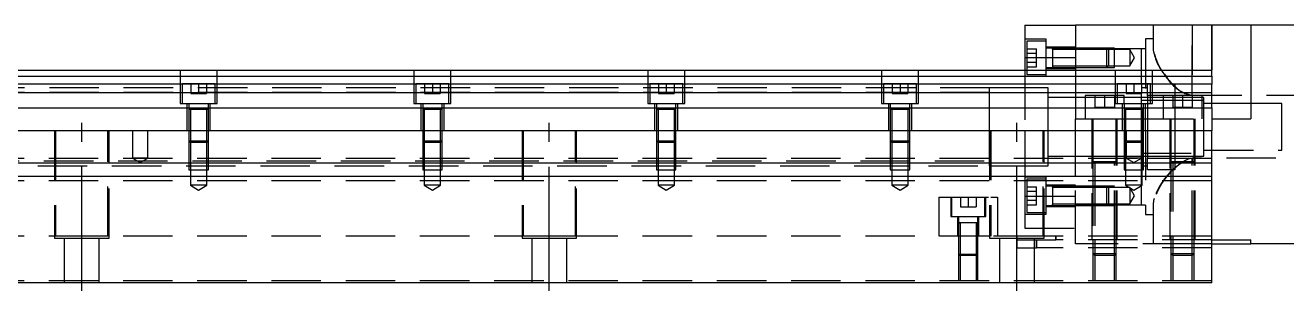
# Model space of a CAD drawing. Extents: x -20 to 1046, y -280 to 102.
# Drawn here: x 515.5 to 839.2, y -239 to -171 of the extents above; entities that cross this region are included whole.
import ezdxf

# ---------------------------------------------------------------- set-up
doc = ezdxf.new("R2010")
doc.units = 0
doc.linetypes.add('CENTER', pattern=[50.8, 31.75, -6.35, 6.35, -6.35])
doc.linetypes.add('DASHED', pattern=[19.05, 12.7, -6.35])
doc.layers.get('0').update_dxf_attribs({"linetype": 'CONTINUOUS'})
doc.layers.add('CENTER', color=1, linetype='CENTER')

msp = doc.modelspace()

# ---------------------------------------------------------------- linework, layer by layer
at = {"color": 7, "linetype": 'CONTINUOUS'}
for p, q in [((772, -171.03), (785, -171.03)), ((772, -171.03), (772, -179.24658)), ((820, -171.03), (785, -171.03)), ((785, -171.03), (785, -182.53)), ((820, -182.53), (820, -171.03)), ((830, -171.03), (820, -171.03)), ((830, -171.03), (830, -195.03)), ((865.5, -171.03), (830, -171.03)), ((772, -179.24658), (785, -179.24658)), ((772, -179.24658), (772, -182.53)), ((503.5, -182.53), (820, -182.53)), ((503.5, -184.069608), (820, -184.069608)), ((820, -184.069608), (820, -182.53)), ((820, -184.069608), (820, -186.15154)), ((820, -186.15154), (503.5, -186.15154)), ((820, -188.366666), (820, -186.15154)), ((820, -188.366666), (503.5, -188.366666)), ((820, -192.211934), (820, -188.366666)), ((503.5, -192.211934), (820, -192.211934)), ((820, -192.211934), (820, -198.03)), ((820, -195.03), (830, -195.03)), ((820, -198.03), (0, -198.03)), ((820, -206.33), (820, -198.03)), ((820, -206.33), (0, -206.33)), ((820, -209.73), (820, -206.33)), ((820, -209.73), (0, -209.73)), ((820, -237.03), (820, -209.73)), ((820, -226.03), (830, -226.03)), ((830, -227.03), (830, -226.03)), ((820, -227.03), (830, -227.03)), ((877.5, -227.03), (830, -227.03)), ((820, -237.03), (0, -237.03))]:
    msp.add_line(p, q, dxfattribs=at)
at = {"color": 3, "linetype": 'DASHED'}
for p, q in [((805, -171.03), (805, -177.402214)), ((815, -188.952252), (815, -171.03)), ((815, -171.03), (815, -188.952252)), ((820, -171.03), (820, -182.53)), ((777.5, -174.60233), (772, -174.60233)), ((777.5, -179.35233), (777.5, -174.60233)), ((803, -174.53), (803, -191.03)), ((805, -174.53), (803, -174.53)), ((772.5, -175.10233), (772.5, -179.35233)), ((777.5, -175.10233), (772.5, -175.10233)), ((772.5, -177.04293), (775, -177.04293)), ((775, -178.19763), (775, -177.04293)), ((785, -176.60233), (777.5, -176.60233)), ((779.1, -176.85233), (777.5, -176.85233)), ((779.1, -176.85233), (779.095, -176.85233)), ((779.1, -176.852326), (779.1, -176.853182)), ((779.1, -176.85233), (779.1, -177.10978)), ((779.1, -177.109798), (779.1, -176.85233)), ((784.99998, -176.85233), (779.1, -176.85233)), ((779.105, -176.85233), (779.1, -176.85233)), ((779.1, -177.10978), (779.1, -179.35233)), ((784.99998, -177.25233), (779.1, -177.25233)), ((793.1, -176.85233), (785, -176.85233)), ((793.100006, -176.852336), (785, -176.852336)), ((793.27767, -177.03), (785, -177.03)), ((793.5, -177.25233), (785, -177.25233)), ((793.1, -179.35233), (793.1, -176.85233)), ((793.5, -177.25233), (793.1, -176.85233)), ((795, -176.852336), (793.10002, -176.852336)), ((795, -177.03), (793.27767, -177.03)), ((793.5, -177.25233), (793.5, -181.45233)), ((795, -177.25233), (793.50002, -177.25233)), ((795, -181.852326), (795, -176.852336)), ((802, -177.03), (795, -177.03)), ((799, -177.25233), (795, -177.25233)), ((799, -177.25233), (799, -181.45233)), ((800.212436, -179.35233), (799, -177.25233)), ((802, -186.03), (802, -177.03)), ((803, -177.03), (802, -177.03)), ((772.5, -178.19763), (775, -178.19763)), ((772.5, -179.35233), (772.5, -182.53)), ((772.5, -180.507032), (775, -180.507032)), ((775, -180.507032), (775, -178.19763)), ((775, -181.661732), (775, -180.507032)), ((777.5, -184.10233), (777.5, -179.35233)), ((779.1, -179.2023), (779.1, -179.48317)), ((779.1, -179.35233), (779.1, -181.119324)), ((779.1, -181.119324), (779.1, -181.594932)), ((779.1, -181.119328), (779.1, -181.852336)), ((793.1, -181.85233), (793.1, -179.35233)), ((799, -181.45233), (800.212436, -179.35233)), ((555.25, -182.53), (555.25, -191.03)), ((564.75, -191.03), (564.75, -182.53)), ((615.25, -182.53), (615.25, -191.03)), ((624.75, -191.03), (624.75, -182.53)), ((675.25, -182.53), (675.25, -191.03)), ((684.75, -191.03), (684.75, -182.53)), ((735.25, -182.53), (735.25, -191.03)), ((744.75, -191.03), (744.75, -182.53)), ((772, -182.53), (772, -198.03)), ((772, -184.10233), (777.5, -184.10233)), ((772.5, -181.661732), (775, -181.661732)), ((772.5, -182.53), (772.5, -183.60233)), ((772.5, -183.60233), (777.5, -183.60233)), ((777.5, -181.85233), (779.1, -181.85233)), ((777.5, -182.10233), (785, -182.10233)), ((779.095, -181.85233), (779.1, -181.85233)), ((779.1, -181.45233), (784.99998, -181.45233)), ((779.1, -181.594932), (779.1, -181.85233)), ((779.1, -181.85233), (784.99998, -181.85233)), ((779.1, -181.85233), (779.105, -181.85233)), ((785, -181.45233), (793.5, -181.45233)), ((785, -181.852326), (793.1, -181.852326)), ((785, -181.85233), (793.1, -181.85233)), ((785, -182.53), (785, -195.03)), ((793.1, -181.85233), (793.5, -181.45233)), ((793.10002, -181.852326), (795, -181.852326)), ((793.50002, -181.45233), (795, -181.45233)), ((795, -181.45233), (799, -181.45233)), ((795.25, -182.53), (795.25, -191.03)), ((804.75, -191.03), (804.75, -182.53)), ((763, -187.03), (503.5, -187.03)), ((564.25, -186.03), (555.75, -186.03)), ((555.75, -186.03), (555.75, -191.03)), ((558, -186.03), (558, -188.53)), ((560, -186.03), (560, -188.53)), ((562, -186.03), (562, -188.53)), ((564.25, -191.03), (564.25, -186.03)), ((624.25, -186.03), (615.75, -186.03)), ((615.75, -186.03), (615.75, -191.03)), ((618, -186.03), (618, -188.53)), ((620, -186.03), (620, -188.53)), ((622, -186.03), (622, -188.53)), ((624.25, -191.03), (624.25, -186.03)), ((684.25, -186.03), (675.75, -186.03)), ((675.75, -186.03), (675.75, -191.03)), ((678, -186.03), (678, -188.53)), ((680, -186.03), (680, -188.53)), ((682, -186.03), (682, -188.53)), ((684.25, -191.03), (684.25, -186.03)), ((744.25, -186.03), (735.75, -186.03)), ((735.75, -186.03), (735.75, -191.03)), ((738, -186.03), (738, -188.53)), ((740, -186.03), (740, -188.53)), ((742, -186.03), (742, -188.53)), ((744.25, -191.03), (744.25, -186.03)), ((763, -187.03), (762.995, -187.03)), ((763, -187.030502), (763, -187.03)), ((772, -187.03), (763, -187.03)), ((763.005, -187.03), (763, -187.03)), ((763, -197.230066), (763, -187.030502)), ((778, -187.03), (772, -187.03)), ((778, -197.03), (778, -187.03)), ((804.25, -186.03), (795.75, -186.03)), ((795.75, -186.03), (795.75, -191.03)), ((798, -186.03), (798, -188.53)), ((800, -186.03), (800, -188.53)), ((802, -186.03), (802, -188.53)), ((803.5, -187.03), (802, -187.03)), ((803.5, -189.03), (803.5, -186.03)), ((804.25, -186.03), (810.5, -186.03)), ((804.25, -191.03), (804.25, -186.03)), ((810.5, -186.03), (810.5, -189.03)), ((763, -188.28), (25, -188.28)), ((558, -188.53), (560, -188.53)), ((560, -188.53), (562, -188.53)), ((618, -188.53), (620, -188.53)), ((620, -188.53), (622, -188.53)), ((678, -188.53), (680, -188.53)), ((680, -188.53), (682, -188.53)), ((738, -188.53), (740, -188.53)), ((740, -188.53), (742, -188.53)), ((785, -189.53), (778, -189.53)), ((787.5, -189.53), (785, -189.53)), ((795.75, -189.03), (787.5, -189.03)), ((787.5, -189.03), (787.5, -195.03)), ((795.75, -189.53), (787.5, -189.53)), ((790, -189.03), (790, -192.03)), ((792.5, -189.03), (792.5, -192.03)), ((795, -189.03), (795, -192.03)), ((797.5, -189.03), (795.75, -189.03)), ((797.5, -189.53), (795.75, -189.53)), ((797.5, -191.03), (797.5, -189.03)), ((802, -189.53), (797.5, -189.53)), ((798, -188.53), (800, -188.53)), ((800, -188.53), (802, -188.53)), ((802, -189.53), (801.995, -189.53)), ((802, -191.03), (802, -188.53)), ((802.005, -189.53), (802, -189.53)), ((803.5, -189.53), (802, -189.53)), ((803.5, -190.28), (802, -190.28)), ((804.25, -189.03), (803.5, -189.03)), ((803.5, -189.03), (803.5, -191.03)), ((804.25, -189.53), (803.5, -189.53)), ((804.25, -190.28), (803.5, -190.28)), ((807.5, -189.03), (804.25, -189.03)), ((807.5, -189.53), (804.25, -189.53)), ((807.5, -190.28), (804.25, -190.28)), ((817.5, -189.03), (807.5, -189.03)), ((807.5, -189.03), (807.5, -195.03)), ((810.5, -189.53), (807.5, -189.53)), ((810.5, -190.28), (807.5, -190.28)), ((810, -189.03), (810, -192.03)), ((810.5, -189.03), (810.5, -195.03)), ((817.5, -189.53), (810.5, -189.53)), ((817.5, -190.28), (810.5, -190.28)), ((812.5, -189.03), (812.5, -192.03)), ((815, -188.952252), (855.5, -188.952252)), ((815, -189.03), (815, -192.03)), ((817.5, -195.03), (817.5, -189.03)), ((818, -189.53), (817.5, -189.53)), ((818, -190.28), (817.5, -190.28)), ((818, -195.03), (818, -189.53)), ((555.25, -191.03), (564.75, -191.03)), ((557, -191.03), (557, -198.03)), ((557.5, -191.03), (557.5, -192.63)), ((557.5, -192.625), (557.5, -192.63)), ((557.757468, -192.63), (557.5, -192.63)), ((557.5, -192.63), (557.5, -198.02998)), ((557.5, -192.63), (557.5, -192.635)), ((562.242552, -192.63), (557.757468, -192.63)), ((557.9, -192.63), (557.9, -198.02998)), ((562.1, -198.02998), (562.1, -192.63)), ((562.5, -192.63), (562.242552, -192.63)), ((562.5, -192.63), (562.5, -191.03)), ((562.5, -192.63), (562.5, -192.625)), ((562.5, -198.02998), (562.5, -192.63)), ((562.5, -192.635), (562.5, -192.63)), ((563, -198.03), (563, -191.03)), ((615.25, -191.03), (624.75, -191.03)), ((617, -191.03), (617, -198.03)), ((617.5, -191.03), (617.5, -192.63)), ((617.5, -192.625), (617.5, -192.63)), ((617.757468, -192.63), (617.5, -192.63)), ((617.5, -192.63), (617.5, -198.02998)), ((617.5, -192.63), (617.5, -192.635)), ((622.242552, -192.63), (617.757468, -192.63)), ((617.9, -192.63), (617.9, -198.02998)), ((622.1, -198.02998), (622.1, -192.63)), ((622.5, -192.63), (622.242552, -192.63)), ((622.5, -192.63), (622.5, -191.03)), ((622.5, -192.63), (622.5, -192.625)), ((622.5, -198.02998), (622.5, -192.63)), ((622.5, -192.635), (622.5, -192.63)), ((623, -198.03), (623, -191.03)), ((675.25, -191.03), (684.75, -191.03)), ((677, -191.03), (677, -198.03)), ((677.5, -191.03), (677.5, -192.63)), ((677.5, -192.625), (677.5, -192.63)), ((677.757468, -192.63), (677.5, -192.63)), ((677.5, -192.63), (677.5, -198.02998)), ((677.5, -192.63), (677.5, -192.635)), ((682.242552, -192.63), (677.757468, -192.63)), ((677.9, -192.63), (677.9, -198.02998)), ((682.1, -198.02998), (682.1, -192.63)), ((682.5, -192.63), (682.242552, -192.63)), ((682.5, -192.63), (682.5, -191.03)), ((682.5, -192.63), (682.5, -192.625)), ((682.5, -198.02998), (682.5, -192.63)), ((682.5, -192.635), (682.5, -192.63)), ((683, -198.03), (683, -191.03)), ((735.25, -191.03), (744.75, -191.03)), ((737, -191.03), (737, -198.03)), ((737.5, -191.03), (737.5, -192.63)), ((737.5, -192.625), (737.5, -192.63)), ((737.757468, -192.63), (737.5, -192.63)), ((737.5, -192.63), (737.5, -198.02998)), ((737.5, -192.63), (737.5, -192.635)), ((742.242552, -192.63), (737.757468, -192.63)), ((737.9, -192.63), (737.9, -198.02998)), ((742.1, -198.02998), (742.1, -192.63)), ((742.5, -192.63), (742.242552, -192.63)), ((742.5, -192.63), (742.5, -191.03)), ((742.5, -192.63), (742.5, -192.625)), ((742.5, -198.02998), (742.5, -192.63)), ((742.5, -192.635), (742.5, -192.63)), ((743, -198.03), (743, -191.03)), ((790, -192.03), (792.5, -192.03)), ((792.5, -192.03), (795, -192.03)), ((795.25, -191.03), (804.75, -191.03)), ((797, -191.03), (797, -198.03)), ((797.5, -191.03), (797.5, -192.63)), ((797.5, -192.625), (797.5, -192.63)), ((797.5, -192.63), (797.757448, -192.63)), ((797.757468, -192.63), (797.5, -192.63)), ((797.5, -192.63), (797.5, -198.02998)), ((797.5, -192.63), (797.5, -192.635)), ((802.242552, -192.63), (797.757468, -192.63)), ((797.9, -192.63), (797.9, -198.02998)), ((802, -192.628864), (802, -191.03)), ((802, -195.03), (802, -192.628864)), ((802.1, -198.02998), (802.1, -192.63)), ((802.5, -192.63), (802.242552, -192.63)), ((802.242602, -192.63), (802.5, -192.63)), ((802.5, -192.63), (802.5, -191.03)), ((802.5, -192.63), (802.5, -192.625)), ((802.5, -198.02998), (802.5, -192.63)), ((802.5, -192.635), (802.5, -192.63)), ((803, -198.03), (803, -191.03)), ((803.5, -191.03), (803.5, -195.03)), ((810, -192.03), (812.5, -192.03)), ((812.5, -192.03), (815, -192.03)), ((820, -191.03), (818, -191.03)), ((830, -191.03), (820, -191.03)), ((838, -191.03), (830, -191.03)), ((838, -197.03), (838, -191.03)), ((763, -207.03), (763, -197.230066)), ((778, -198.03), (778, -197.03)), ((785, -198.03), (785, -195.03)), ((785, -195.03), (797.5, -195.03)), ((789.25, -195.03), (789.25, -226.03)), ((789.5, -195.03), (789.5, -198.03)), ((795.5, -206.035), (795.5, -195.03)), ((795.75, -226.03), (795.75, -195.03)), ((797.5, -195.03), (797.9, -195.03)), ((797.9, -195.03), (802.1, -195.03)), ((802, -197.03), (802, -195.03)), ((802, -198.03), (802, -197.03)), ((802.1, -195.03), (802.5, -195.03)), ((802.5, -195.03), (820, -195.03)), ((803.5, -195.03), (803.5, -205.03)), ((809.25, -195.03), (809.25, -226.03)), ((809.5, -195.03), (809.5, -206.035)), ((810.5, -195.03), (810.5, -205.03)), ((815.5, -206.035), (815.5, -195.03)), ((815.75, -226.03), (815.75, -195.03)), ((818, -197.03), (818, -195.03)), ((818, -204.53), (818, -197.03)), ((838, -203.03), (838, -197.03)), ((523, -198.03), (523, -225.53)), ((523.291796, -198.03), (523.291796, -225.03)), ((536.708204, -225.03), (536.708204, -198.03)), ((537, -225.53), (537, -198.03)), ((543, -198.03), (543, -205.03)), ((547, -205.03), (547, -198.03)), ((557.5, -198.03), (557.5, -200.63)), ((557.5, -200.63), (562.5, -200.63)), ((557.5, -200.63), (557.9, -201.03)), ((557.500006, -198.03), (557.500006, -200.630006)), ((557.500006, -200.63002), (557.500006, -206.33)), ((557.9, -198.03), (557.9, -201.03)), ((562.1, -201.03), (562.1, -198.03)), ((562.1, -201.03), (562.5, -200.63)), ((562.499994, -200.630006), (562.499994, -198.03)), ((562.499994, -206.33), (562.499994, -200.63002)), ((562.5, -200.63), (562.5, -198.03)), ((617.5, -198.03), (617.5, -200.63)), ((617.5, -200.63), (622.5, -200.63)), ((617.5, -200.63), (617.9, -201.03)), ((617.500006, -198.03), (617.500006, -200.630006)), ((617.500006, -200.63002), (617.500006, -206.33)), ((617.9, -198.03), (617.9, -201.03)), ((622.1, -201.03), (622.1, -198.03)), ((622.1, -201.03), (622.5, -200.63)), ((622.499994, -200.630006), (622.499994, -198.03)), ((622.499994, -206.33), (622.499994, -200.63002)), ((622.5, -200.63), (622.5, -198.03)), ((643, -198.03), (643, -225.53)), ((643.291796, -198.03), (643.291796, -225.03)), ((656.708204, -225.03), (656.708204, -198.03)), ((657, -225.53), (657, -198.03)), ((677.5, -198.03), (677.5, -200.63)), ((677.5, -200.63), (682.5, -200.63)), ((677.5, -200.63), (677.9, -201.03)), ((677.500006, -198.03), (677.500006, -200.630006)), ((677.500006, -200.63002), (677.500006, -206.33)), ((677.9, -198.03), (677.9, -201.03)), ((682.1, -201.03), (682.1, -198.03)), ((682.1, -201.03), (682.5, -200.63)), ((682.499994, -200.630006), (682.499994, -198.03)), ((682.499994, -206.33), (682.499994, -200.63002)), ((682.5, -200.63), (682.5, -198.03)), ((737.5, -198.03), (737.5, -200.63)), ((737.5, -200.63), (742.5, -200.63)), ((737.5, -200.63), (737.9, -201.03)), ((737.500006, -198.03), (737.500006, -200.630006)), ((737.500006, -200.63002), (737.500006, -206.33)), ((737.9, -198.03), (737.9, -201.03)), ((742.1, -201.03), (742.1, -198.03)), ((742.1, -201.03), (742.5, -200.63)), ((742.499994, -200.630006), (742.499994, -198.03)), ((742.499994, -206.33), (742.499994, -200.63002)), ((742.5, -200.63), (742.5, -198.03)), ((763, -198.03), (763, -225.53)), ((763.291796, -198.03), (763.291796, -225.03)), ((772, -198.03), (772, -206.33)), ((776.708204, -225.03), (776.708204, -198.03)), ((777, -225.53), (777, -198.03)), ((778, -206.33), (778, -198.03)), ((785, -206.33), (785, -198.03)), ((789.5, -198.03), (789.5, -206.03)), ((797.5, -198.03), (797.5, -200.63)), ((797.5, -200.63), (802.5, -200.63)), ((797.5, -200.63), (797.9, -201.03)), ((797.500006, -198.03), (797.500006, -200.630006)), ((797.500006, -200.63002), (797.500006, -206.33)), ((797.9, -198.03), (797.9, -201.03)), ((798, -198.03), (798, -205.03)), ((802, -205.03), (802, -198.03)), ((802.1, -201.03), (802.1, -198.03)), ((802.1, -201.03), (802.5, -200.63)), ((802.499994, -200.630006), (802.499994, -198.03)), ((802.499994, -206.33), (802.499994, -200.63002)), ((802.5, -200.63), (802.5, -198.03)), ((803, -198.03), (803, -219.53)), ((562.1, -201.03), (557.9, -201.03)), ((557.9, -201.03002), (557.9, -208.03)), ((562.1, -208.03), (562.1, -201.03002)), ((622.1, -201.03), (617.9, -201.03)), ((617.9, -201.03002), (617.9, -208.03)), ((622.1, -208.03), (622.1, -201.03002)), ((682.1, -201.03), (677.9, -201.03)), ((677.9, -201.03002), (677.9, -208.03)), ((682.1, -208.03), (682.1, -201.03002)), ((742.1, -201.03), (737.9, -201.03)), ((737.9, -201.03002), (737.9, -208.03)), ((742.1, -208.03), (742.1, -201.03002)), ((802.1, -201.03), (797.9, -201.03)), ((797.9, -201.03002), (797.9, -208.03)), ((802, -203.78), (818, -203.78)), ((802.1, -208.03), (802.1, -201.03002)), ((818, -203.03), (838, -203.03)), ((820, -205.18), (0, -205.18)), ((25, -205.78), (763, -205.78)), ((442.499994, -207.03), (763.005, -207.03)), ((547, -205.03), (543, -205.03)), ((543, -205.03), (545, -206.1847)), ((545, -206.1847), (547, -205.03)), ((557.500006, -206.33), (557.500006, -208.03)), ((557.500006, -207.03), (562.499994, -207.03)), ((562.499994, -208.03), (562.499994, -206.33)), ((617.500006, -206.33), (617.500006, -208.03)), ((617.500006, -207.03), (622.499994, -207.03)), ((622.499994, -208.03), (622.499994, -206.33)), ((677.500006, -206.33), (677.500006, -208.03)), ((677.500006, -207.03), (682.499994, -207.03)), ((682.499994, -208.03), (682.499994, -206.33)), ((737.500006, -206.33), (737.500006, -208.03)), ((737.500006, -207.03), (742.499994, -207.03)), ((742.499994, -208.03), (742.499994, -206.33)), ((762.995, -207.03), (763.291796, -207.03)), ((763.291796, -207.03), (772, -207.03)), ((772, -206.33), (772, -209.73)), ((772, -207.03), (776.708204, -207.03)), ((776.708204, -207.03), (778, -207.03)), ((778, -204.53), (785, -204.53)), ((778, -207.03), (778, -206.33)), ((785, -204.53), (789.5, -204.53)), ((785, -209.73), (785, -206.33)), ((795.500006, -206.03), (789.499994, -206.03)), ((795.500006, -206.03), (789.499994, -206.03)), ((789.5, -204.53), (802.005, -204.53)), ((789.5, -206.025), (789.5, -206.03)), ((789.849602, -206.03), (789.5, -206.03)), ((789.5, -206.03), (789.5, -206.33)), ((789.5, -206.03), (789.5, -206.035)), ((789.5, -206.33), (789.5, -209.73)), ((790, -206.03), (790, -206.33)), ((790, -206.33), (790, -209.73)), ((795, -226.02998), (795, -206.03)), ((795.5, -206.03), (795.15035, -206.03)), ((795.5, -226.02998), (795.5, -206.025)), ((797.500006, -206.33), (797.500006, -208.03)), ((802, -205.03), (798, -205.03)), ((798, -205.03), (800, -206.1847)), ((800, -206.1847), (802, -205.03)), ((801.995, -204.53), (810.5, -204.53)), ((802, -217.03), (802, -205.03)), ((802, -207.03), (803.5, -207.03)), ((802.005, -204.53), (810.5, -204.53)), ((802.499994, -208.03), (802.499994, -206.33)), ((803.5, -205.03), (810.5, -205.03)), ((803.5, -208.03), (803.5, -205.03)), ((809.5, -206.025), (809.5, -226.02998)), ((809.5, -206.03), (809.84965, -206.03)), ((809.849602, -206.03), (809.5, -206.03)), ((815.15035, -206.03), (809.849602, -206.03)), ((810, -206.03), (810, -226.02998)), ((810.5, -204.53), (818, -204.53)), ((810.5, -205.03), (810.5, -208.03)), ((814.072778, -205.218996), (814.258914, -205.178876)), ((815, -205.107748), (814.255708, -205.17949)), ((814.258914, -205.178876), (815, -205.107748)), ((855.5, -205.107748), (815, -205.107748)), ((815, -206.02998), (815, -205.107748)), ((815, -205.107748), (815, -206.02998)), ((815, -226.02998), (815, -206.03)), ((815.150204, -206.03), (815.5, -206.03)), ((815.5, -206.03), (815.15035, -206.03)), ((815.5, -226.02998), (815.5, -206.025)), ((557.500006, -208.03), (562.499994, -208.03)), ((557.9, -208.03), (557.9, -212.03)), ((562.1, -212.03), (562.1, -208.03)), ((617.500006, -208.03), (622.499994, -208.03)), ((617.9, -208.03), (617.9, -212.03)), ((622.1, -212.03), (622.1, -208.03)), ((677.500006, -208.03), (682.499994, -208.03)), ((677.9, -208.03), (677.9, -212.03)), ((682.1, -212.03), (682.1, -208.03)), ((737.500006, -208.03), (742.499994, -208.03)), ((737.9, -208.03), (737.9, -212.03)), ((742.1, -212.03), (742.1, -208.03)), ((772, -209.73), (772, -214.81342)), ((777.5, -209.95767), (772, -209.95767)), ((777.5, -214.70767), (777.5, -209.95767)), ((785, -226.03), (785, -209.73)), ((789.5, -209.73), (789.5, -226.02998)), ((790, -209.73), (790, -226.02998)), ((797.500006, -208.03), (802.499994, -208.03)), ((797.9, -208.03), (797.9, -212.03)), ((802.1, -212.03), (802.1, -208.03)), ((810.5, -208.03), (803.5, -208.03)), ((820, -210.88), (0, -210.88)), ((562.1, -212.03), (557.9, -212.03)), ((557.9, -212.03), (560, -213.242436)), ((560, -213.242436), (562.1, -212.03)), ((622.1, -212.03), (617.9, -212.03)), ((617.9, -212.03), (620, -213.242436)), ((620, -213.242436), (622.1, -212.03)), ((682.1, -212.03), (677.9, -212.03)), ((677.9, -212.03), (680, -213.242436)), ((680, -213.242436), (682.1, -212.03)), ((742.1, -212.03), (737.9, -212.03)), ((737.9, -212.03), (740, -213.242436)), ((740, -213.242436), (742.1, -212.03)), ((772.5, -210.45767), (772.5, -214.70767)), ((776.708204, -210.45767), (772.5, -210.45767)), ((772.5, -212.398268), (775, -212.398268)), ((772.5, -213.552968), (775, -213.552968)), ((775, -213.552968), (775, -212.398268)), ((775, -215.86237), (775, -213.552968)), ((777.5, -210.45767), (776.708204, -210.45767)), ((785, -211.95767), (777.5, -211.95767)), ((779.1, -212.20767), (777.5, -212.20767)), ((779.1, -212.20767), (779.095, -212.20767)), ((779.1, -212.207664), (779.1, -212.60767)), ((779.1, -212.20767), (779.1, -212.465118)), ((779.1, -212.465136), (779.1, -212.20767)), ((784.99998, -212.20767), (779.1, -212.20767)), ((779.105, -212.20767), (779.1, -212.20767)), ((779.1, -212.465118), (779.1, -214.70767)), ((784.99998, -212.60767), (779.1, -212.60767)), ((789.5, -212.20767), (785, -212.20767)), ((789.5, -212.207674), (785, -212.207674)), ((789.5, -212.60767), (785, -212.60767)), ((790, -212.20767), (789.5, -212.20767)), ((790, -212.207674), (789.5, -212.207674)), ((790, -212.60767), (789.5, -212.60767)), ((793.1, -212.20767), (790, -212.20767)), ((793.1, -212.207674), (790, -212.207674)), ((793.5, -212.60767), (790, -212.60767)), ((793.1, -214.70767), (793.1, -212.20767)), ((793.5, -212.60767), (793.1, -212.20767)), ((795, -212.207674), (793.10002, -212.207674)), ((793.5, -212.60767), (793.5, -214.70767)), ((795, -212.60767), (793.50002, -212.60767)), ((799, -212.60767), (795, -212.60767)), ((802.1, -212.03), (797.9, -212.03)), ((797.9, -212.03), (800, -213.242436)), ((799, -212.60767), (799, -216.80767)), ((800.212436, -214.70767), (799, -212.60767)), ((800, -213.242436), (802.1, -212.03)), ((750, -215.03), (763.291796, -215.03)), ((750, -215.03), (750, -225.03)), ((753, -215.03), (753, -220.03)), ((753.25, -215.03), (753.25, -220.03)), ((755.5, -215.03), (755.5, -217.53)), ((757.5, -215.03), (757.5, -217.53)), ((759.5, -215.03), (759.5, -217.53)), ((761.75, -220.03), (761.75, -215.03)), ((762, -220.03), (762, -215.03)), ((763.291796, -215.03), (765, -215.03)), ((765, -215.03), (765, -225.03)), ((772, -214.81342), (772, -223.03)), ((772, -214.81342), (776.708204, -214.81342)), ((772.5, -214.70767), (772.5, -218.95767)), ((772.5, -215.86237), (775, -215.86237)), ((775, -217.01707), (775, -215.86237)), ((776.708204, -214.81342), (785, -214.81342)), ((777.5, -219.45767), (777.5, -214.70767)), ((779.1, -214.565624), (779.1, -214.849714)), ((779.1, -214.70767), (779.1, -216.950272)), ((779.1, -216.80767), (779.1, -217.207674)), ((779.1, -216.80767), (784.99998, -216.80767)), ((785, -216.80767), (789.5, -216.80767)), ((789.5, -216.80767), (790, -216.80767)), ((790, -216.80767), (793.5, -216.80767)), ((793.1, -217.20767), (793.1, -214.70767)), ((793.1, -217.20767), (793.5, -216.80767)), ((793.5, -214.70767), (793.5, -216.80767)), ((793.50002, -216.80767), (795, -216.80767)), ((795, -216.80767), (799, -216.80767)), ((799, -216.80767), (800.212436, -214.70767)), ((805, -216.657786), (805, -227.03)), ((753, -220.03), (762, -220.03)), ((754.75, -220.03), (754.75, -225.03)), ((755, -220.03), (755, -221.635)), ((755.5, -217.53), (757.5, -217.53)), ((757.5, -217.53), (759.5, -217.53)), ((760, -221.635), (760, -220.03)), ((760.25, -225.03), (760.25, -220.03)), ((772, -219.45767), (777.5, -219.45767)), ((772.5, -217.01707), (775, -217.01707)), ((772.5, -218.95767), (777.5, -218.95767)), ((777.5, -217.20767), (779.105, -217.20767)), ((777.5, -217.45767), (785, -217.45767)), ((779.095, -217.20767), (784.99998, -217.20767)), ((779.1, -217.20767), (779.1, -216.95022)), ((779.1, -216.950272), (779.1, -217.20767)), ((779.1, -216.950272), (779.1, -217.20767)), ((785, -217.03), (789.5, -217.03)), ((785, -217.207664), (789.5, -217.207664)), ((785, -217.20767), (789.5, -217.20767)), ((789.5, -217.03), (790, -217.03)), ((789.5, -217.207664), (790, -217.207664)), ((789.5, -217.20767), (790, -217.20767)), ((790, -217.03), (802, -217.03)), ((790, -217.207664), (793.1, -217.207664)), ((790, -217.20767), (793.1, -217.20767)), ((793.10002, -217.207664), (795, -217.207664)), ((802, -217.03), (803, -217.03)), ((803, -219.53), (805, -219.53)), ((755, -221.625), (755, -225.02998)), ((755, -221.63), (755.257448, -221.63)), ((755.257468, -221.63), (755, -221.63)), ((759.742552, -221.63), (755.257468, -221.63)), ((755.4, -221.63), (755.4, -225.02998)), ((759.6, -225.02998), (759.6, -221.63)), ((760, -221.63), (759.742552, -221.63)), ((759.742602, -221.63), (760, -221.63)), ((760, -225.02998), (760, -221.625)), ((772, -223.03), (785, -223.03)), ((820, -225.03), (0, -225.03)), ((523, -225.53), (530, -225.53)), ((536.708204, -225.03), (523.291796, -225.03)), ((525.5, -225.53), (525.5, -237.03)), ((530, -225.53), (537, -225.53)), ((534.5, -237.03), (534.5, -225.53)), ((643, -225.53), (650, -225.53)), ((656.708204, -225.03), (643.291796, -225.03)), ((645.5, -225.53), (645.5, -237.03)), ((650, -225.53), (657, -225.53)), ((654.5, -237.03), (654.5, -225.53)), ((755, -225.03), (755, -229.63)), ((755.000006, -225.03), (755.000006, -229.630006)), ((755.4, -225.03), (755.4, -230.03)), ((759.6, -230.03), (759.6, -225.03)), ((759.999994, -229.630006), (759.999994, -225.03)), ((760, -229.63), (760, -225.03)), ((763, -225.53), (770, -225.53)), ((776.708204, -225.03), (763.291796, -225.03)), ((765.5, -225.53), (765.5, -237.03)), ((770, -225.03), (770, -226.03)), ((770, -225.53), (777, -225.53)), ((770, -226.03), (780, -226.03)), ((770, -226.03), (770, -228.03)), ((774.5, -237.03), (774.5, -225.53)), ((775, -228.03), (775, -226.03)), ((775, -226.03), (775, -228.03)), ((780, -226.03), (780, -225.03)), ((780, -225.03), (780, -226.03)), ((820, -226.03), (780, -226.03)), ((785, -227.03), (785, -226.03)), ((789.5, -226.03), (789.5, -229.53)), ((789.500006, -226.03), (789.500006, -229.530006)), ((790, -226.03), (790, -230.03)), ((795, -230.03), (795, -226.03)), ((795.499994, -229.530006), (795.499994, -226.03)), ((795.5, -229.53), (795.5, -226.03)), ((809.5, -226.03), (809.5, -229.53)), ((809.500006, -226.03), (809.500006, -229.530006)), ((810, -226.03), (810, -230.03)), ((815, -230.03), (815, -226.03)), ((815.499994, -229.530006), (815.499994, -226.03)), ((815.5, -229.53), (815.5, -226.03)), ((755, -229.63), (760, -229.63)), ((755, -229.63), (755.4, -230.03)), ((755.000006, -229.63002), (755.000006, -236.53)), ((759.6, -230.03), (760, -229.63)), ((759.999994, -236.53), (759.999994, -229.63002)), ((770, -228.03), (775, -228.03)), ((820, -228.03), (775, -228.03)), ((815, -227.03), (785, -227.03)), ((789.5, -229.53), (795.5, -229.53)), ((789.5, -229.53), (790, -230.03)), ((789.500006, -229.53002), (789.500006, -236.53)), ((795, -230.03), (795.5, -229.53)), ((795.499994, -236.53), (795.499994, -229.53002)), ((809.5, -229.53), (815.5, -229.53)), ((809.5, -229.53), (810, -230.03)), ((809.500006, -229.53002), (809.500006, -236.53)), ((815.5, -227.03), (815, -227.03)), ((815, -230.03), (815.5, -229.53)), ((815.499994, -236.53), (815.499994, -229.53002)), ((820, -227.03), (815.5, -227.03)), ((759.6, -230.03), (755.4, -230.03)), ((755.4, -230.03002), (755.4, -236.53)), ((759.6, -236.53), (759.6, -230.03002)), ((795, -230.03), (790, -230.03)), ((790, -230.03002), (790, -236.53)), ((795, -236.53), (795, -230.03002)), ((815, -230.03), (810, -230.03)), ((810, -230.03002), (810, -236.53)), ((815, -236.53), (815, -230.03002)), ((820, -236.53), (6.499992, -236.53))]:
    msp.add_line(p, q, dxfattribs=at)
for centre, radius, start, end in [((817.917859, -175.180248), 13.107563, 189.759785, 221.86184955), ((821.674954, -173.657528), 17.090252, 192.656903, 229.161821), ((816.823107, -179.295691), 9.827151, 208.11991306, 259.3087055), ((815.637516, -182.273702), 6.70891, 220.013548, 264.547231), ((822.0613, -220.872635), 17.574211, 117.03658446, 166.12340483), ((821.78864, -220.975156), 17.499947, 115.49641242, 161.42811956), ((809.622059, -216.749601), 4.622971, 163.04601178, 178.86199356)]:
    msp.add_arc(centre, radius, start, end, dxfattribs=at)
at = {"layer": 'CENTER', "color": 1, "linetype": 'CENTER'}
for p, q in [((530, -239.03), (530, -196.03)), ((650, -239.03), (650, -196.03)), ((770, -239.03), (770, -196.03))]:
    msp.add_line(p, q, dxfattribs=at)

doc.saveas('drawing.dxf')
